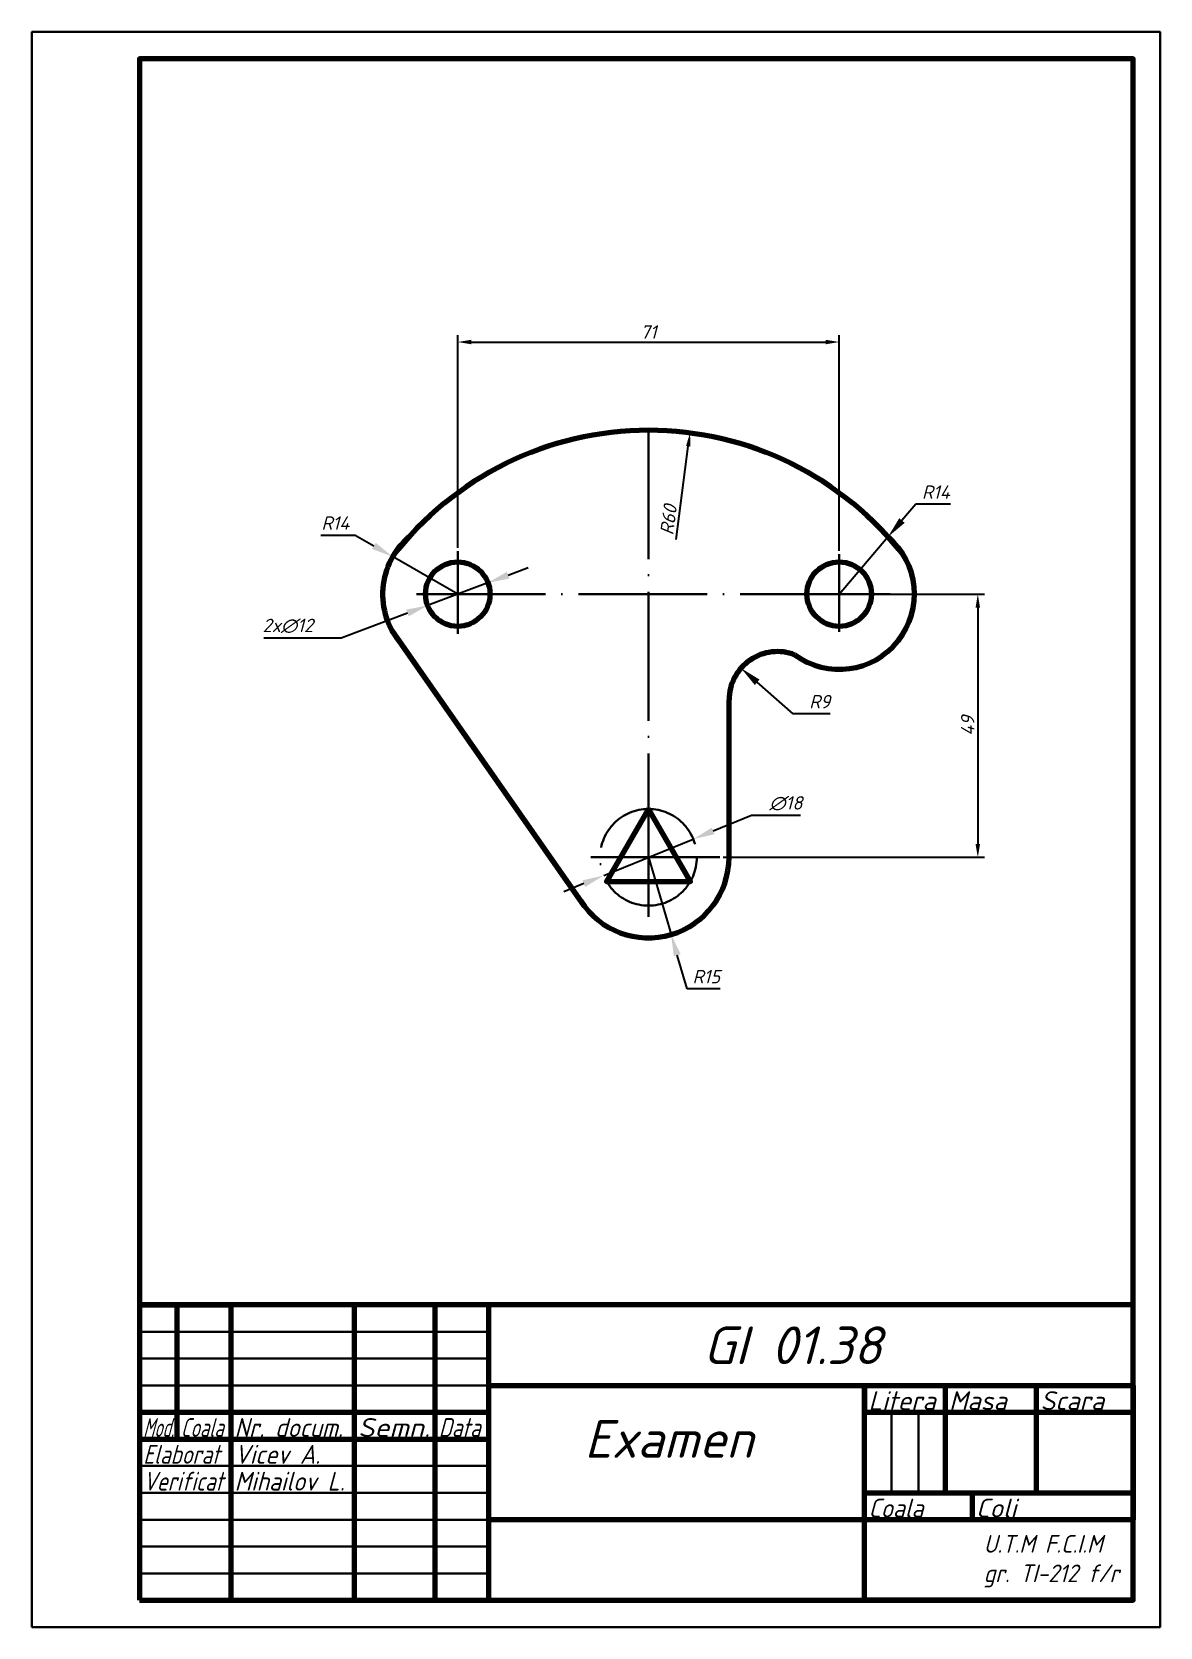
# Model space of a CAD drawing. Header units: inches. Extents: x 0 to 210, y 0 to 297.
import ezdxf
from ezdxf.enums import TextEntityAlignment as Align

# ---------------------------------------------------------------- set-up
doc = ezdxf.new("R2010")
doc.units = ezdxf.units.IN
doc.header["$MEASUREMENT"] = 0
doc.linetypes.add('ACAD_ISO04W100', pattern=[30, 24, -3, 0, -3])
for name, color, linetype, lineweight in [('axe', 130, 'ACAD_ISO04W100', 30), ('contur', 10, 'Continuous', 80), ('cote', 170, 'Continuous', 30), ('subtire', 70, 'Continuous', 30)]:
    doc.layers.add(name, color=color, linetype=linetype, lineweight=lineweight)
doc.layers.add('text', color=7, linetype='Continuous')
doc.styles.get("Standard").update_dxf_attribs({"font": 'isocpeur.ttf', "oblique": 15})
doc.dimstyles.new('ISO-25', dxfattribs={"dimtxt": 2.5, "dimasz": 2.5, "dimexe": 1.25, "dimexo": 0.625, "dimtad": 1, "dimtxsty": 'Standard', "dimcen": 2.5, "dimadec": 0, "dimazin": 0, "dimtfac": 1, "dimtmove": 0, "dimatfit": 3, "dimfxl": 1, "dimarcsym": 0})
doc.dimstyles.get("Standard").update_dxf_attribs({"dimtxt": 5, "dimasz": 4, "dimexe": 2, "dimexo": 0, "dimgap": 1, "dimtad": 1, "dimtoh": 1, "dimdec": 0, "dimrnd": 0.0005, "dimtxsty": 'Standard', "dimcen": 2.5, "dimadec": 0, "dimazin": 0, "dimtfac": 1, "dimtdec": 0, "dimtmove": 0, "dimatfit": 3, "dimldrblk": 'DOTSMALL', "dimfxl": 1, "dimtolj": 1, "dimtzin": 0, "dimlwe": 25, "dimarcsym": 0})

# ---------------------------------------------------------------- blocks, each defined once
blk = doc.blocks.new('*D23')
at = {"layer": 'cote', "color": 0, "lineweight": -2, "transparency": 16777216}
blk.add_line((119.92, 202.48), (122.17, 219.85), dxfattribs=at)
at = {"layer": 'cote', "color": 0, "transparency": 16777216}
blk.add_solid([(121.76, 219.9), (122.59, 219.79), (122.5, 222.32)], dxfattribs=at)
at = {"layer": 'Defpoints', "color": 0, "transparency": 16777216}
for p in [(122.5, 222.32), (114.77, 162.82)]:
    blk.add_point(p, dxfattribs=at)
at = {"layer": 'cote', "color": 0, "transparency": 16777216, "insert": (118.5, 206.15), "char_height": 2.5, "attachment_point": 5, "rotation": 82.6009}
blk.add_mtext('R60', dxfattribs=at)
blk = doc.blocks.new('*D27')
at = {"layer": 'cote', "color": 0, "lineweight": -2, "transparency": 16777216}
for p, q in [((150.89, 192.32), (177.32, 192.32)), ((176.07, 189.82), (176.07, 145.82)), ((128.65, 143.32), (177.32, 143.32))]:
    blk.add_line(p, q, dxfattribs=at)
at = {"layer": 'cote', "color": 0, "transparency": 16777216}
for points in [[(175.65, 189.82), (176.49, 189.82), (176.07, 192.32)], [(175.65, 145.82), (176.49, 145.82), (176.07, 143.32)]]:
    blk.add_solid(points, dxfattribs=at)
at = {"layer": 'Defpoints', "color": 0, "transparency": 16777216}
for p in [(150.27, 192.32), (128.03, 143.32), (176.07, 143.32)]:
    blk.add_point(p, dxfattribs=at)
at = {"layer": 'cote', "color": 0, "transparency": 16777216, "insert": (174.19, 167.82), "char_height": 2.5, "attachment_point": 5, "rotation": 90}
blk.add_mtext('49', dxfattribs=at)
blk = doc.blocks.new('*D22')
at = {"layer": 'cote', "color": 0, "lineweight": -2, "transparency": 16777216}
for p, q in [((79.27, 200.96), (79.27, 240.51)), ((81.77, 239.26), (147.77, 239.26)), ((150.27, 200.37), (150.27, 240.51))]:
    blk.add_line(p, q, dxfattribs=at)
at = {"layer": 'cote', "color": 0, "transparency": 16777216}
for points in [[(81.77, 239.67), (81.77, 238.84), (79.27, 239.26)], [(147.77, 239.67), (147.77, 238.84), (150.27, 239.26)]]:
    blk.add_solid(points, dxfattribs=at)
at = {"layer": 'Defpoints', "color": 0, "transparency": 16777216}
for p in [(150.27, 239.26), (79.27, 200.33), (150.27, 199.74)]:
    blk.add_point(p, dxfattribs=at)
at = {"layer": 'cote', "color": 0, "transparency": 16777216, "insert": (114.77, 241.13), "char_height": 2.5, "attachment_point": 5}
blk.add_mtext('71', dxfattribs=at)
blk = doc.blocks.new('*D33')
at = {"layer": 'cote', "color": 0, "lineweight": -2, "transparency": 16777216}
for p, q in [((88.63, 195.84), (92.37, 197.25)), ((84.89, 194.44), (73.65, 190.21)), ((57.56, 184.16), (69.91, 188.81)), ((43.18, 184.16), (57.56, 184.16))]:
    blk.add_line(p, q, dxfattribs=at)
at = {"layer": 'cote', "color": 0, "transparency": 16777216}
for points in [[(88.39, 196.47), (88.86, 195.22), (84.89, 194.44)], [(69.67, 189.43), (70.14, 188.18), (73.65, 190.21)]]:
    blk.add_solid(points, dxfattribs=at)
at = {"layer": 'Defpoints', "color": 0, "transparency": 16777216}
for p in [(84.89, 194.44), (73.65, 190.21)]:
    blk.add_point(p, dxfattribs=at)
at = {"layer": 'cote', "color": 0, "transparency": 16777216, "insert": (47.64, 186.41), "char_height": 5, "attachment_point": 5}
blk.add_mtext('\\A1;{\\H0.5x;2x∅12}', dxfattribs=at)
blk = doc.blocks.new('_DotSmall')
at = {"color": 0, "linetype": 'ByBlock', "const_width": 0.5}
blk.add_lwpolyline([(-0.0625, 0, 1), (0.0625, 0, 1)], format="xyb", close=True, dxfattribs=at)
blk = doc.blocks.new('*D34')
at = {"layer": 'cote', "color": 0, "lineweight": -2, "transparency": 16777216}
for p, q in [((53.78, 203.3), (60.2, 203.3)), ((60.2, 203.3), (63.67, 201.3)), ((79.27, 192.32), (67.13, 199.31))]:
    blk.add_line(p, q, dxfattribs=at)
at = {"layer": 'cote', "color": 0, "transparency": 16777216}
blk.add_solid([(64, 201.88), (63.33, 200.72), (67.13, 199.31)], dxfattribs=at)
at = {"layer": 'Defpoints', "color": 0, "transparency": 16777216}
for p in [(67.13, 199.31), (79.27, 192.32)]:
    blk.add_point(p, dxfattribs=at)
at = {"layer": 'cote', "color": 0, "transparency": 16777216, "insert": (56.49, 205.55), "char_height": 5, "attachment_point": 5}
blk.add_mtext('\\A1;{\\H0.5x;R14}', dxfattribs=at)
blk = doc.blocks.new('*D35')
at = {"layer": 'cote', "color": 0, "lineweight": -2, "transparency": 16777216}
for p, q in [((133.92, 151.12), (126.81, 148.22)), ((143.05, 151.12), (133.92, 151.12)), ((106.43, 139.93), (123.11, 146.72)), ((102.73, 138.42), (99.02, 136.92))]:
    blk.add_line(p, q, dxfattribs=at)
at = {"layer": 'cote', "color": 0, "transparency": 16777216}
for points in [[(126.56, 148.84), (127.06, 147.61), (123.11, 146.72)], [(102.48, 139.04), (102.98, 137.81), (106.43, 139.93)]]:
    blk.add_solid(points, dxfattribs=at)
at = {"layer": 'Defpoints', "color": 0, "transparency": 16777216}
for p in [(123.11, 146.72), (106.43, 139.93)]:
    blk.add_point(p, dxfattribs=at)
at = {"layer": 'cote', "color": 0, "transparency": 16777216, "insert": (140.34, 153.37), "char_height": 5, "attachment_point": 5}
blk.add_mtext('\\A1;{\\H0.5x;∅18}', dxfattribs=at)
blk = doc.blocks.new('*D36')
at = {"layer": 'cote', "color": 0, "lineweight": -2, "transparency": 16777216}
for p, q in [((141.72, 170.05), (135, 175.91)), ((148.6, 170.05), (141.72, 170.05))]:
    blk.add_line(p, q, dxfattribs=at)
at = {"layer": 'cote', "color": 0, "transparency": 16777216}
blk.add_solid([(135.44, 176.41), (134.56, 175.41), (131.98, 178.54)], dxfattribs=at)
at = {"layer": 'Defpoints', "color": 0, "transparency": 16777216}
for p in [(131.98, 178.54), (138.77, 172.62)]:
    blk.add_point(p, dxfattribs=at)
at = {"layer": 'cote', "color": 0, "transparency": 16777216, "insert": (146.64, 172.3), "char_height": 5, "attachment_point": 5}
blk.add_mtext('\\A1;{\\H0.5x;R9}', dxfattribs=at)
blk = doc.blocks.new('*D37')
at = {"layer": 'cote', "color": 0, "lineweight": -2, "transparency": 16777216}
for p, q in [((114.77, 143.32), (118.99, 128.93)), ((121.95, 118.86), (120.12, 125.09)), ((128.12, 118.86), (121.95, 118.86))]:
    blk.add_line(p, q, dxfattribs=at)
at = {"layer": 'cote', "color": 0, "transparency": 16777216}
blk.add_solid([(120.76, 125.28), (119.48, 124.91), (118.99, 128.93)], dxfattribs=at)
at = {"layer": 'Defpoints', "color": 0, "transparency": 16777216}
for p in [(114.77, 143.32), (118.99, 128.93)]:
    blk.add_point(p, dxfattribs=at)
at = {"layer": 'cote', "color": 0, "transparency": 16777216, "insert": (125.54, 121.11), "char_height": 5, "attachment_point": 5}
blk.add_mtext('\\A1;{\\H0.5x;R15}', dxfattribs=at)
blk = doc.blocks.new('*D38')
at = {"layer": 'cote', "color": 0, "lineweight": -2, "transparency": 16777216}
for p, q in [((164.55, 209.06), (161.95, 206.02)), ((170.97, 209.06), (164.55, 209.06)), ((150.27, 192.32), (159.35, 202.98))]:
    blk.add_line(p, q, dxfattribs=at)
at = {"layer": 'cote', "color": 0, "transparency": 16777216}
blk.add_solid([(161.44, 206.45), (162.46, 205.59), (159.35, 202.98)], dxfattribs=at)
at = {"layer": 'Defpoints', "color": 0, "transparency": 16777216}
for p in [(159.35, 202.98), (150.27, 192.32)]:
    blk.add_point(p, dxfattribs=at)
at = {"layer": 'cote', "color": 0, "transparency": 16777216, "insert": (168.26, 211.31), "char_height": 5, "attachment_point": 5}
blk.add_mtext('\\A1;{\\H0.5x;R14}', dxfattribs=at)

msp = doc.modelspace()

# ---------------------------------------------------------------- linework, layer by layer
at = {"layer": 'axe'}
for p, q in [((114.769, 222.824), (114.769, 143.324)), ((79.269, 200.333), (79.269, 184.918)), ((150.269, 199.742), (150.269, 185.32)), ((71.617, 192.324), (151.142, 192.324)), ((142.519, 192.324), (159.764, 192.324)), ((114.769, 132.232), (114.769, 156.761)), ((128.025, 143.324), (103.988, 143.324))]:
    msp.add_line(p, q, dxfattribs=at)
msp.add_circle((114.769, 143.324), 9, dxfattribs=at)
at = {"layer": 'contur'}
for p, q in [((102.809, 134.272), (67.038, 185.512)), ((129.769, 143.324), (129.769, 172.624)), ((20, 60), (27, 60)), ((27, 60), (27, 35)), ((27, 60), (37, 60)), ((37, 60), (37, 5)), ((60, 60), (60, 5)), ((75, 60), (75, 5)), ((85, 60), (85, 5)), ((85, 60), (85, 45)), ((85, 45), (205, 45)), ((155, 5), (155, 45)), ((155, 45), (170, 45)), ((155, 45), (155, 40)), ((170, 45), (170, 25)), ((187, 25), (187, 45)), ((205, 45), (205, 20)), ((20, 40), (85, 40)), ((155, 40), (205, 40)), ((20, 35), (85, 35)), ((155, 25), (205, 25)), ((170, 25), (175, 25)), ((175, 25), (175, 20)), ((205, 20), (85, 20)), ((205, 5), (155, 5))]:
    msp.add_line(p, q, dxfattribs=at)
for points in [[(20, 5), (205, 5), (205, 292), (20, 292)], [(114.769, 152.324), (106.975, 138.824), (122.563, 138.824)], [(20, 5), (205, 5), (205, 60), (20, 60)]]:
    msp.add_lwpolyline(points, close=True, dxfattribs=at)
for centre in [(79.269, 192.324), (150.269, 192.324)]:
    msp.add_circle(centre, 6, dxfattribs=at)
for centre, radius, start, end in [((114.769, 162.824), 60, 37.44718, 142.55282), ((79.269, 192.324), 14, 130.46177, 220.72257), ((150.269, 192.324), 14, 233.83982, 49.53823), ((138.769, 172.624), 9, 68.90408, 180), ((114.769, 143.324), 15, 212.71672, 0)]:
    msp.add_arc(centre, radius, start, end, dxfattribs=at)
at = {"layer": 'subtire'}
for p, q in [((20, 55), (85, 55)), ((20, 50), (85, 50)), ((20, 50), (85, 50)), ((20, 45), (85, 45)), ((160, 40), (160, 25)), ((165, 25), (165, 40)), ((20, 30), (85, 30)), ((20, 25), (85, 25)), ((20, 20), (85, 20)), ((20, 15), (85, 15)), ((20, 10), (85, 10))]:
    msp.add_line(p, q, dxfattribs=at)
msp.add_lwpolyline([(0, 0), (210, 0), (210, 297), (0, 297)], close=True, dxfattribs=at)

# ---------------------------------------------------------------- texts
at = {"layer": 'text', "oblique": 15}
for s, p in [('GI 01.38', (141.58, 48.976)), ('Examen', (118.577, 31.523))]:
    msp.add_text(s, height=7, dxfattribs=at).set_placement(p, align=Align.CENTER)
at = {"layer": 'text', "attachment_point": 1}
for s, width, gutter_width, insert, char_height in [('Litera', 7, 1, (155.725, 43.913), 3.5), ('{\\W1;Masa}', 15.85843, 1, (170.725, 43.913), 3.5), ('{\\W1;Scara}', 16.81736, 1, (187.725, 43.913), 3.5), ('{\\W0.6;Mod.}', 7, 1, (20.725, 38.913), 3.5), ('{\\W0.7;Coala}', 7, 1, (27.725, 38.913), 3.5), ('{\\W0.9;Nr. docum.}', 21.95285, 1, (37.725, 38.913), 3.5), ('{\\W1.1;Semn.}', 13.93468, 1, (60.725, 38.913), 3.5), ('{\\W0.8;Data}', 7, 1, (75.725, 38.913), 3.5), ('{\\W0.8;Elaborat}', 15.64986, 1, (20.725, 33.913), 3.5), ('\\pt3.5;{\\W0.9;Vicev A.}', 21.68464, 1, (37.725, 33.913), 3.5), ('{\\W0.8;Verificat}', 7, 1, (20.725, 28.913), 3.5), ('{\\W0.9;Mihailov L.}', 21.42691, 1, (37.725, 28.913), 3.5), ('{\\W0.9;Coala}', 18.4636, 1, (155.725, 23.913), 3.5), ('{\\W1;Coli}', 14.06259, 1, (175.725, 23.913), 3.5), ('{\\W0.9;U.T.M F.C.I.M\\P\\pt0;gr. TI-212 f/r}', 29.28791, 28.79, (177.152, 17.142), 3.29029)]:
    msp.add_mtext_dynamic_manual_height_columns(s, width=width, gutter_width=gutter_width, heights=[0], dxfattribs=dict(at, insert=insert, char_height=char_height))

# ---------------------------------------------------------------- dimensions: what is measured, and where the dimension line sits
at = {"layer": 'cote'}
dim = msp.add_linear_dim(base=(150.269, 239.258), p1=(79.269, 200.333), p2=(150.269, 199.742), dimstyle='ISO-25', dxfattribs=at)
dim.commit()
dim.dimension.update_dxf_attribs({"geometry": '*D22', "text_midpoint": (114.769, 241.133)})
dim = msp.add_radius_dim(center=(114.769, 162.824), mpoint=(122.496, 222.324), dimstyle='ISO-25', dxfattribs=at)
dim.commit()
dim.dimension.update_dxf_attribs({"geometry": '*D23', "text_midpoint": (120.364, 205.907), "dimtype": 164})
for center, mpoint, picture, middle in [((150.269, 192.324), (159.354, 202.976), '*D38', (168.256, 211.312)), ((79.269, 192.324), (67.134, 199.306), '*D34', (56.49, 205.545)), ((114.769, 143.324), (118.994, 128.931), '*D37', (125.536, 121.106))]:
    dim = msp.add_radius_dim(center=center, mpoint=mpoint, text='{\\H0.5x;<>}', dimstyle='Standard', dxfattribs=at)
    dim.commit()
    dim.dimension.update_dxf_attribs({"geometry": picture, "text_midpoint": middle})
for p1, p2, text, picture, middle in [((84.885, 194.435), (73.653, 190.213), '{\\H0.5x;2x<>}', '*D33', (47.645, 184.165)), ((106.433, 139.932), (123.105, 146.716), '{\\H0.5x;<>}', '*D35', (140.339, 151.117))]:
    dim = msp.add_diameter_dim_2p(p1=p1, p2=p2, text=text, dimstyle='Standard', dxfattribs=at)
    dim.commit()
    dim.dimension.update_dxf_attribs({"geometry": picture, "text_midpoint": middle, "dimtype": 163})
dim = msp.add_linear_dim(base=(176.069, 143.324), p1=(150.269, 192.324), p2=(128.025, 143.324), angle=90, dimstyle='ISO-25', dxfattribs=at)
dim.commit()
dim.dimension.update_dxf_attribs({"geometry": '*D27', "text_midpoint": (174.194, 167.824)})
dim = msp.add_radius_dim(center=(138.769, 172.624), mpoint=(131.984, 178.537), text='{\\H0.5x;<>}', dimstyle='Standard', dxfattribs=at)
dim.commit()
dim.dimension.update_dxf_attribs({"geometry": '*D36', "text_midpoint": (146.644, 170.049), "dimtype": 164})

doc.saveas('drawing.dxf')
